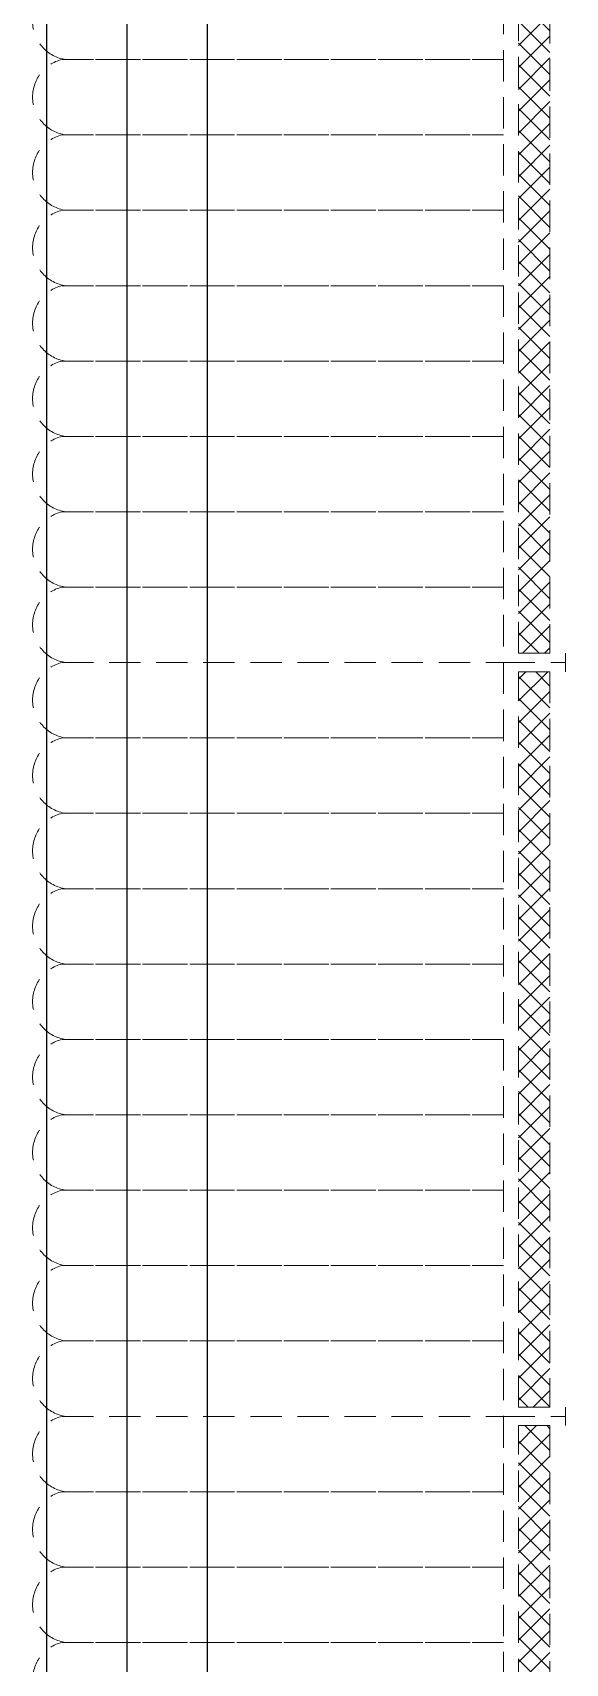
# Model space of a CAD drawing. Header units: millimetres. Extents: x 1188965 to 1321470, y -617248 to -452266.
# Drawn here: x 1307059 to 1307361, y -532765 to -531842 of the extents above; entities that cross this region are included whole.
import ezdxf

# ---------------------------------------------------------------- set-up
doc = ezdxf.new("R2010")
doc.units = ezdxf.units.MM
doc.linetypes.add('DASHEDX2', pattern=[38.1, 25.4, -12.7])
doc.layers.add('000_CTCI_CR', color=170, linetype='Continuous')
doc.layers.add('1co fi', color=2, linetype='Continuous', lineweight=13)

# ---------------------------------------------------------------- blocks, each defined once
blk = doc.blocks.new('12.132131')
at = {"layer": '1co fi', "linetype": 'DASHEDX2'}
h = blk.add_hatch(dxfattribs=at)
h.set_pattern_fill('ANSI37', color=252, scale=100, style=0)
h.set_pattern_definition([(45, (4112.396, -56.011), (-8.838835, 8.838835), []), (135, (4112.396, -56.011), (-8.838835, -8.838835), [])])
h.paths.add_polyline_path([(4538.9, 2048.7), (4564.3, 2048.7), (4564.3, 2643.7), (4538.9, 2643.7)])
at = {"layer": '1co fi', "color": 252, "linetype": 'DASHEDX2'}
for p, q in [((4526.8, 2651.2), (4576.8, 2651.2)), ((4526.8, 2041.2), (4526.8, 2651.2)), ((4576.8, 2643.7), (4576.8, 2651.2)), ((4526.8, 2048.7), (4526.8, 2041.2)), ((4576.8, 2048.7), (4576.8, 2041.2)), ((4526.8, 2041.2), (4576.8, 2041.2))]:
    blk.add_line(p, q, dxfattribs=at)
blk.add_lwpolyline([(4564.3, 2048.7), (4564.3, 2643.7), (4538.9, 2643.7), (4538.9, 2048.7)], close=True, dxfattribs=at)
blk = doc.blocks.new('pre')
at = {"layer": '1co fi'}
blk.add_blockref('12.132131', (-4576.8, -2041.2), dxfattribs=at)
blk = doc.blocks.new('A$C6C8E4D39')
at = {"layer": '1co fi', "color": 252, "linetype": 'DASHEDX2'}
for p, q in [((23.8, 610), (381.1, 610)), ((23.8, 610), (381.1, 610)), ((23.8, 549), (381.1, 549)), ((381.1, 549), (26.9, 549)), ((23.8, 488), (381.1, 488)), ((381.1, 488), (26.9, 488)), ((23.8, 427), (381.1, 427)), ((381.1, 427), (26.9, 427)), ((23.8, 366), (381.1, 366)), ((381.1, 366), (26.9, 366)), ((23.8, 305), (381.1, 305)), ((381.1, 305), (26.9, 305)), ((23.8, 244), (381.1, 244)), ((381.1, 244), (26.9, 244)), ((23.8, 183), (381.1, 183)), ((381.1, 183), (26.9, 183)), ((23.8, 122), (381.1, 122)), ((381.1, 122), (26.9, 122)), ((23.8, 61), (381.1, 61)), ((381.1, 61), (26.9, 61)), ((23.8, 0), (381.1, 0)), ((23.8, 0), (381.1, 0))]:
    blk.add_line(p, q, dxfattribs=at)
for centre in [(31.1, 579.2), (31.1, 518.2), (31.1, 457.2), (31.1, 396.2), (31.1, 335.2), (31.1, 274.2), (31.1, 213.2), (31.1, 152.2), (31.1, 91.2), (31.1, 30.2)]:
    blk.add_arc(centre, 31.1, 97.7308, 256.5059, dxfattribs=at)

msp = doc.modelspace()

# ---------------------------------------------------------------- linework, layer by layer
at = {"layer": '000_CTCI_CR', "color": 3}
for p, q in [((1307066.946, -531545.027), (1307066.946, -534240.027)), ((1307112.446, -531545.027), (1307112.446, -534240.027)), ((1307157.946, -531545.027), (1307157.946, -534240.027))]:
    msp.add_line(p, q, dxfattribs=at)

# ---------------------------------------------------------------- block references
at = {"layer": '000_CTCI_CR', "color": 3, "xscale": -0.7, "yscale": 0.7, "zscale": 0.7, "rotation": 180}
for name, p in [('A$C6C8E4D39', (1307059.148, -531771.495)), ('pre', (1307360.946, -531771.495)), ('A$C6C8E4D39', (1307059.148, -532198.495)), ('pre', (1307360.946, -532198.495)), ('A$C6C8E4D39', (1307059.148, -532625.495)), ('pre', (1307360.946, -532625.495))]:
    msp.add_blockref(name, p, dxfattribs=at)

doc.saveas('drawing.dxf')
